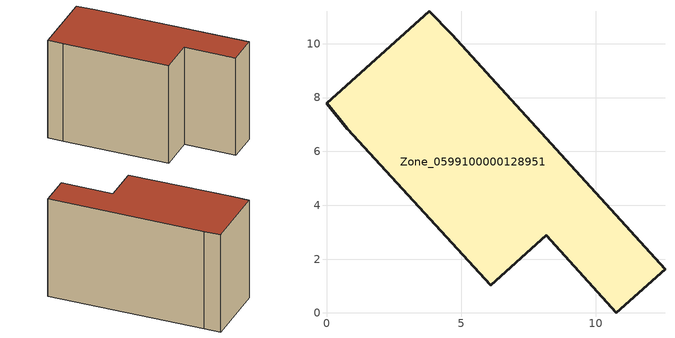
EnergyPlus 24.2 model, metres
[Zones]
Zone_0599100000128951
 floor ground (C_G): 3.81,11.21 4.66,10.35 12.57,1.62 10.77,0 8.17,2.89 6.11,1.03 0.77,6.85 0,7.78 z0
 wall outside (C_F): 4.66,10.35 3.81,11.21 0,7.78 0.77,6.85 6.11,1.03 8.17,2.89 10.77,0 12.57,1.62 4.66,10.35 z0:7.82
 roof outside (C_R): 12.57,1.62 4.66,10.35 3.81,11.21 0,7.78 0.77,6.85 6.11,1.03 8.17,2.89 10.77,0 z7.82
[BUILDING]
Pand.0599100000128951: North Axis=0; Terrain=City; Loads Convergence Tolerance Value=0.04; Temperature Convergence Tolerance Value=0.4; Solar Distribution=FullExterior; Maximum Number of Warmup Days=25; Minimum Number of Warmup Days=1
[Site:Location]
Rotterdam.The.Hague.AP_ZH_NLD Design_Conditions: Latitude=51.96; Longitude=4.45; Time Zone=1; Elevation=-4.5
[SITE:GROUNDTEMPERATURE:BUILDINGSURFACE]
18, 18, 18, 18, 18, 18, 18, 18, 18, 18, 18, 18
[MATERIAL] Thermal Absorptance=0.9; Solar Absorptance=0.7; Visible Absorptance=0.7
Name | Roughness | Thickness | Conductivity | Density | Specific Heat
G.TI.1946 | MediumSmooth | 0.15 | 1 | 540 | 1210
F.TI.1946 | Rough | 0.3 | 0.857143 | 1920 | 840
R.TI.1946 | MediumRough | 0.2 | 0.1 | 1500 | 1000
[CONSTRUCTION]
C_G: G.TI.1946
C_F: F.TI.1946
C_R: R.TI.1946
[ZONE]
Zone_0599100000128951: Type=1; Multiplier=1; Ceiling Height=Autocalculate; Volume=Autocalculate; Floor Area=autocalculate; Part of Total Floor Area=Yes
[ZONEINFILTRATION:DESIGNFLOWRATE]
Infil_Zone_0599100000128951: Zone or ZoneList or Space or SpaceList=Zone_0599100000128951; Schedule=AlwaysOn; Design Flow Rate Calculation Method=Flow/Area; Flow Rate per Floor Area=0.003; Constant Term Coefficient=1; Temperature Term Coefficient=0; Velocity Term Coefficient=0; Velocity Squared Term Coefficient=0
[HVACTEMPLATE:ZONE:IDEALLOADSAIRSYSTEM]
Zone_0599100000128951: Maximum Heating Supply Air Temperature=50; Minimum Cooling Supply Air Temperature=13; Maximum Heating Supply Air Humidity Ratio=0.0156; Minimum Cooling Supply Air Humidity Ratio=0.0077; Heating Limit=NoLimit; Cooling Limit=NoLimit; Dehumidification Control Type=ConstantSensibleHeatRatio; Cooling Sensible Heat Ratio=0.7; Dehumidification Setpoint=60; Humidification Control Type=None; Humidification Setpoint=30; Outdoor Air Method=None; Outdoor Air Flow Rate per Person=0.00944; Outdoor Air Flow Rate per Zone Floor Area=0; Outdoor Air Flow Rate per Zone=0; Demand Controlled Ventilation Type=None; Outdoor Air Economizer Type=NoEconomizer; Heat Recovery Type=None; Sensible Heat Recovery Effectiveness=0.7; Latent Heat Recovery Effectiveness=0.65
[ZONECONTROL:THERMOSTAT]
ThermostatControl_Zone_0599100000128951: Zone or ZoneList=Zone_0599100000128951; Control Type Schedule=DualSetpointControlType; Control 1=Thermostat_Zone_0599100000128951; Temperature Difference Between Cutout And Setpoint=0
[THERMOSTATSETPOINT:DUALSETPOINT]
Thermostat_Zone_0599100000128951: Heating Setpoint Temperature Schedule=HeatingSetpoint_Zone_0599100000128951; Cooling Setpoint Temperature Schedule=CoolingSetpoint_Zone_0599100000128951
[SCHEDULE:COMPACT]
HeatingSetpoint_Zone_0599100000128951: Through: 12/31, For: AllDays, Until: 24:00, 21
CoolingSetpoint_Zone_0599100000128951: Through: 12/31, For: AllDays, Until: 24:00, 24
DualSetpointControlType: Through: 12/31, For: AllDays, Until: 24:00, 4
AlwaysOn: Through: 12/31, For: AllDays, Until: 24:00, 1
